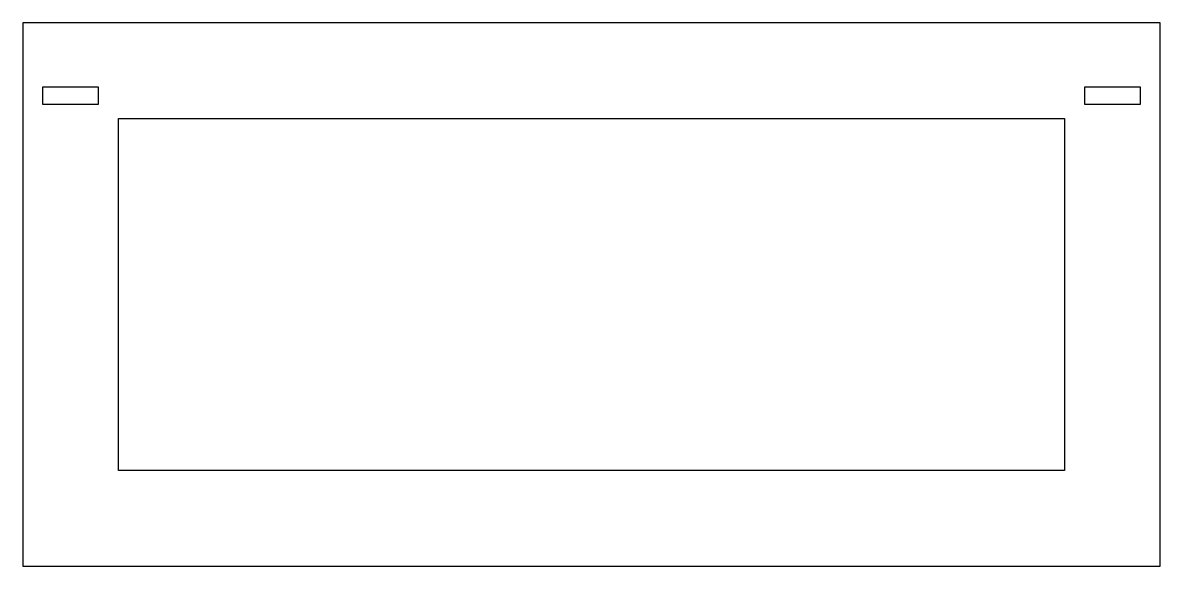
# Model space of a CAD drawing. Header units: metres. Extents: x -113 to 113, y -54 to 54.
import ezdxf

# ---------------------------------------------------------------- set-up
doc = ezdxf.new("R2010")
doc.units = ezdxf.units.M

msp = doc.modelspace()

# ---------------------------------------------------------------- linework, layer by layer
for p, q in [((113, 54), (-113, 54)), ((-113, 54), (-113, -54)), ((113, -54), (113, 54)), ((-109, 37.75), (-109, 41.25)), ((-109, 41.25), (-98, 41.25)), ((-98, 41.25), (-98, 37.75)), ((98, 37.75), (98, 41.25)), ((98, 41.25), (109, 41.25)), ((109, 41.25), (109, 37.75)), ((-98, 37.75), (-109, 37.75)), ((109, 37.75), (98, 37.75)), ((-94, -35), (-94, 35)), ((-94, 35), (94, 35)), ((94, 35), (94, -35)), ((94, -35), (-94, -35)), ((-113, -54), (113, -54))]:
    msp.add_line(p, q)

doc.saveas('drawing.dxf')
